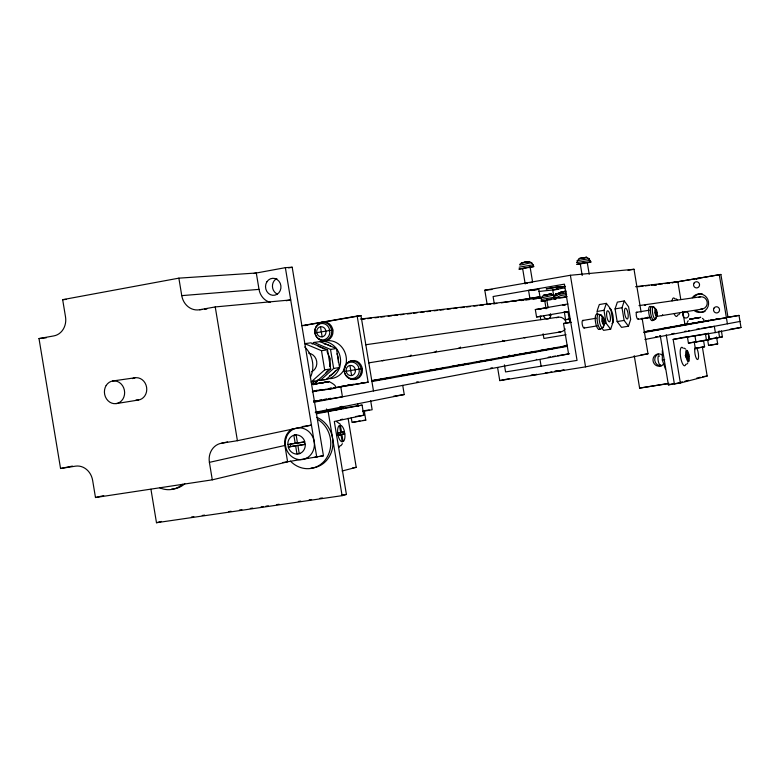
<?xml version="1.0" encoding="UTF-8"?>
<svg xmlns="http://www.w3.org/2000/svg" width="780" height="780" viewBox="0 0 780 780"><rect width="100%" height="100%" fill="white"/><g stroke="black" fill="none" stroke-linecap="round" stroke-linejoin="round"><path stroke-width="1.17" d="M665.408 369.018L662.337 360.058L662.337 350.415M329.823 366.561L330.252 358.751L326.995 351.565M577.034 262.509L577.414 260.695L579.345 258.541L586.628 257.283L584.083 257.829M545.971 300.407L541.106 301.334L541.427 299.364M628.456 326.206L630.679 319.371L628.592 306.793L624.273 300.944L617.36 302.113L615.069 308.899L617.165 321.575L621.533 327.356L628.456 326.206L624.107 320.424L622.011 307.729L624.273 300.944M601.643 327.844L603.593 330.369L610.652 329.199L613.012 322.189L610.876 309.319L606.382 303.352L599.323 304.541L597.246 310.508M610.652 329.199L606.128 323.29L603.983 310.303L606.382 303.352M687.19 322.452L688.184 320.726M340.85 445.77L342.42 443.703M678.62 314.876L679.789 313.443M325.884 372.889L327.659 370.744M686.77 364.182L687.941 362.768M364.24 410.611L365.781 420.176L352.034 422.468L351.244 417.7M553.498 295.552C554.385 294.011 535.918 300.583 543.816 295.259L551.372 293.972L543.621 295.269L551.177 293.992L553.79 295.425L555.711 298.896L554.999 299.072M553.858 296.069L555.828 293.875L559.981 293.163M566.231 292.988L558.655 294.352L560.986 292.09L566.3 291.174M312.136 344.038L313.921 342.44L319.917 341.63L336.424 348.553L339.563 367.497L326.186 379.441L320.219 380.455L318.016 379.519M330.681 368.93L324.675 369.895L311.142 381.995L317.206 380.962L330.681 368.93L327.522 349.82L310.889 342.839L304.795 343.658L321.497 350.688L327.522 349.82M320.219 380.455L333.665 368.452L339.563 367.497M525.193 283.93L522.629 268.466L525.106 267.94M532.506 281.482L530.137 267.209L529.269 267.433M533.267 264.8L519.207 267.169M576.664 262.577L590.167 260.354M582.202 275.506L580.261 263.776L583.557 263.123L587.282 262.597L589.222 274.326M546.097 308.812L544.752 300.719L547.19 300.261M555.077 297.151L541.408 299.432M319.176 383.321L329.199 381.625C348.523 391.609 317.947 388.323 312.604 391.55M696.218 278.84L697.213 278.509A6.191 5.986 84 0 1 698.783 278.46M696.696 278.967L697.661 278.645A6.006 5.801 84 0 1 699.182 278.596M599.157 329.452L603.096 327.512A6.659 2.067 80.5 0 0 603.72 325.66M652.187 320.648L655.853 318.835A6.211 1.794 80.6 0 0 656.458 315.812M150.94 489.255L156.487 522.717L342.098 495.661L346.398 494.442L334.308 421.473L363.773 415.243L362.086 405.113L315.919 412.571M529.074 261.641L521.469 262.86L523.76 262.587M716.547 336.999L717.697 343.931L708.562 345.433L707.606 339.651M531.648 263.182C532.428 261.3 513.513 268.34 521.683 262.86L529.23 261.514L531.901 262.977L533.9 266.575L528.938 267.628M564.252 311.571L565.597 319.722L569.995 318.971M703.618 340.88L704.584 346.769L699.875 347.617L695.282 348.299L694.307 342.41M695.282 348.299L704.584 346.769M156.487 522.717L161.401 521.43M342.098 471.013L356.226 467.337L348.104 418.275M660.27 335.741L668.392 384.872L680.365 383.009L707.167 376.038L702.409 347.266M668.392 384.872L673.92 383.438M682.402 381.859L674.378 383.935L666.237 334.766M684.947 381.196L688.467 380.289M696.686 378.154L700.206 377.247M329.199 381.625L321.428 382.941M588.627 258.853L589.261 258.648L577.122 260.695L578.126 260.618M634.247 355.7L639.61 388.099L668.967 383.351M694.434 342.069L694.843 342.049M282.828 462.56L323.437 455.783L292.188 267.238L285.363 267.667L253.929 273.448M270.192 302.348A16 14.479 84.5 0 1 259.019 289.38L256.298 273.01L178.864 278.148L62.663 299.676L65.51 316.826A16.682 14.557 83.5 0 1 53.869 335.897L39 338.569L60.557 468.497L75.484 466.157A16.672 14.557 78.5 0 1 92.635 480.373L95.482 497.523L212.297 479.837L287.596 461.838L284.885 445.468A15.99 14.479 77.9 0 1 292.939 428.61M342.752 419.172L340.558 419.63M95.482 497.523L103.72 495.612M340.636 434.479L337.721 435.142L344.819 433.826L340.636 434.479L340.285 432.344L344.468 431.691L337.36 432.998L339.31 432.559M338.101 435.347L341.026 434.684L342.206 441.763M686.108 356.918L687.424 356.626L688.213 361.374M685.844 356.85L689.13 356.236L686.166 356.714L685.932 355.27M297.892 445.38L288.278 447.028L297.892 445.38L299.208 453.658M337.74 433.192L340.675 432.539L339.505 425.461M685.874 355.475L687.19 355.183L686.4 350.435M212.297 479.837L209.401 462.355L284.885 445.468M287.869 444.571L303.917 441.928M553.634 296.049L557.719 295.298M209.401 462.355A17.082 15.278 78 0 1 221.676 443.186L227.614 441.938M497.591 367.517L499.756 380.601L585.546 366.863L647.995 353.779L642.086 318.065M221.676 443.186L237.412 440.71L311.454 425.139L302.279 426.582M706.485 340.197L709.381 339.593L708.357 333.421L687.404 336.921L688.428 343.112L695.965 341.962L706.485 340.197L705.451 333.996M708.279 333.109L709.293 339.202L719.599 337.477L722.387 336.892L721.383 330.837M688.428 343.112L693.712 342.108M546.312 307.964L546.595 307.964M536.62 359.414L536.328 359.414M499.756 380.601L509.174 378.671M564.798 305.36L564.544 305.36M60.557 468.497L72.423 466.089M352.589 422.292L356.431 421.58M316.202 413.839L362.086 405.113M313.979 401.008L316.056 400.618M315.208 412.269L404.245 394.534L402.733 385.388M680.365 383.009L673.159 339.417L715.358 332.572L741 327.473L739.001 315.412L727.067 317.372M673.159 339.417L687.277 336.638M528.508 261.768L524.755 262.431M362.807 411.255L363.86 410.953M701.912 321.799L701.347 321.877M545.298 372.84L547.492 372.43M558.529 370.939L557.885 371.075L564.135 370.09M686.897 324.265L691.06 323.622M313.56 402.295L569.575 353.75M644.904 339.466L740.005 321.438M563.521 304.882L564.779 304.658M314.75 391.121L316.31 390.839L314.486 391.131M331.188 388.411L329.131 388.772M288.6 267.901L292.188 267.238M535.645 374.654L536.952 374.39L535.343 374.615M554.755 297.668L557.768 297.131M692.231 318.786L689.51 319.225L700.693 317.372L695.175 318.279M312.312 391.774L368.131 382.2L357.172 316.046L301.675 325.699M371.914 381.517L567.118 346.369M643.763 332.563L726.394 317.684L680.755 325.143M739.001 315.412L727.993 317.392L720.895 274.462L671.98 282.731L720.895 274.462M688.613 330.691L689.52 330.525L688.721 330.632M659.539 336.18L660.524 335.995L659.734 336.102M362.671 411.44L372.157 409.734L370.627 400.481M178.864 278.148L181.759 295.63A17.092 15.278 84.3 0 0 199.553 309.748L215.241 306.93L290.706 299.93L286.133 300.739M587.096 262.811C603.74 259.623 564.486 266.077 580.642 263.894M527.602 283.033L525.34 283.52M371.943 380.562L567.411 345.54M644.163 331.793L688.954 323.68M531.404 290.306L533.881 289.809L531.736 290.101M487.159 304.483L484.799 290.209L570.385 275.272L634.013 269.266L641.101 312.117M565.451 291.252L560.791 292.1L564.974 291.476M558.207 293.397L555.643 293.894L560.713 293.104L558.207 293.397L560.186 293.065M490.805 368.043L492.248 367.79M416.52 382.073L418.129 381.79M328.887 398.619L330.71 398.297M530.78 375.365L534.475 374.751M555.633 371.27L557.271 370.978M303.498 325.611L360.994 315.607L373.474 390.936M628.056 270.299L634.013 269.266M531.707 290.501L538.726 289.282L539.965 296.78L518.875 300.407M564.671 287.908L552.737 289.965L553.702 295.834M316.085 383.828L325.182 382.268M692.893 318.679L697.291 317.928M674.368 333.382L671.95 333.801M501.403 302.845L539.965 296.78M514.186 301.216L516.526 300.807M548.028 307.359L546.809 299.959L566.709 296.546M547.55 307.739L548.408 307.593M563.745 304.814L565.042 304.59M360.994 383.097L362.749 382.795M565.481 286.416L555.857 287.878L564.515 286.289M654.332 285.002L656.711 284.593M667.202 283.54L669.591 283.14M541.359 316.28L536.552 316.943L535.333 309.572L567.918 303.976M539.038 309.085L548.613 307.456M562.965 305.019L565.364 304.61M344.243 371.592L344.175 369.437A8.268 7.566 80.5 0 1 350.376 362.193L352.355 362.144A8.268 7.566 80.5 0 1 358.595 367.039L359.297 371.27A8.268 7.566 80.5 0 1 353.077 378.514L351.098 378.553A8.268 7.566 80.5 0 1 344.867 373.659L344.243 371.592L362.3 368.599M701.259 321.691L702.731 321.448M687.872 324.1L691.324 323.515M691.626 323.476L689.734 323.807L691.48 323.534M715.533 319.381L716.995 319.127M699.094 322.276L699.845 322.15M534.817 374.79L531.063 375.414M560.001 370.675L563.764 370.061M567.811 311.737L564.437 312.322L565.003 312.263M536.552 316.943L567.976 311.659L569.751 322.306M596.895 311.503L603.983 310.303M615.069 308.899L622.011 307.729M705.919 320.931L709.195 320.365L706.212 320.873M692.601 323.32L693.576 323.154M324.265 389.59L325.923 389.308M684.713 331.354L686.254 331.1M655.444 336.882L657.062 336.609M324.246 399.409L326.683 398.999M549.617 314.925L551.509 314.613M557.807 355.7L568.571 353.954L563.53 323.485L570.736 322.276M582.855 320.463L596.066 318.25M636.061 312.409L649.223 310.206M603.769 323.68L606.128 323.29M617.165 321.575L624.107 320.424M584.113 328.048L597.324 325.855M638.43 319.293L650.403 317.304M319.868 383.146L312.088 384.472L317.031 383.672M692.923 323.261L694.707 322.969M696.989 322.627L700.401 322.081M566.446 345.979L560.547 346.983L567.362 345.891M505.469 356.918L498.956 358.03L514.615 355.446L506.054 356.909M483.093 360.935L476.356 362.086L492.394 359.444L483.541 360.945M459.566 365.157L452.575 366.356L469.014 363.646L459.859 365.196M408.642 374.302L401.105 375.59L418.411 372.723L410.875 374.029M319.312 390.312L321.145 390.019M358.186 421.278L359.99 420.976M583.128 257.995L579.169 258.541L586.453 257.283L588.978 258.648L590.45 262.012M525.749 267.715L533.481 266.584M566.69 294.791C555.155 295.269 555.487 300.144 567.041 296.634M551.099 314.75L549.237 315.052M566.095 334.766L543.904 338.462L543.124 333.762M689.617 319.205L694.6 318.386M695.594 318.221L700.586 317.392M693.566 318.562L695.019 318.328M312.517 384.384L320.102 383.136M321.194 382.96L328.79 381.703M706.66 320.853L709.069 320.444M693.293 323.252L704.857 321.302M682.022 325.309L675.831 326.303L688.467 324.217L682.276 325.211M667.631 327.892L661.352 328.897L674.242 326.771L667.963 327.776M547.892 349.391C519.997 353.857 576.966 344.653 549.023 349.128M527.475 353.057C499.18 357.591 556.618 348.309 528.762 352.765M351.351 384.686L353.779 384.286M568.571 319.244L566.855 319.527M697.622 322.481L700.596 321.984M706.115 320.931L707.889 320.639M347.129 385.408L349.459 385.027M328.77 388.557L331.461 388.186M333.557 387.777L368.131 382.2M696.696 329.18L699.046 328.799M701.395 328.419L714.324 326.313L715.358 332.572M548.233 357.25L550.621 356.869M553.02 356.479L555.409 356.09M319.361 400.218L321.75 399.828M116.376 403.582L138.606 399.994M368.716 362.875L560.771 331.89M641.199 318.913L649.603 317.558M656.799 316.397L702.419 309.036M705.851 320.97L706.787 320.814M692.504 323.359L693.459 323.212M698.227 322.384L699.904 322.12M346.973 385.398L349.031 385.066M328.799 388.713L330.895 388.381M730.207 329.219L741 327.473M719.93 331.12L718.585 331.383L719.599 337.477M313.911 401.427L342.44 396.825L340.831 387.114M549.89 372.226L551.811 371.914M549.764 299.773L551.587 299.481M715.611 319.312L717.044 319.088M702.497 321.672L703.95 321.438M341.543 386.305L344.038 385.905M672.224 333.674L673.53 333.469M640.828 354.929L647.995 353.779M393.5 396.26L404.245 394.534M685.201 355.505L688.896 354.802L687.59 355.095L686.8 350.347M662.337 360.058L664.706 359.687M529.552 282.701L532.428 282.292M563.209 305.009L565.217 304.668M554.833 371.202L556.579 370.919M363.597 410.816L369.232 409.919M355.475 416.559L363.773 415.243M525.73 268.057L523.965 268.33M583.069 263.406L581.441 263.65M545.249 300.739L541.505 301.294M604.578 320.755A4.095 1.268 80.5 0 0 603.008 316.992L602.355 317.09A4.095 1.268 80.5 0 0 601.946 320.093L602.072 321.145L604.578 320.755L604.705 321.808A4.095 1.268 80.5 0 1 604.295 324.802L602.608 327.844L602.043 327.688A6.659 2.067 80.5 0 1 599.469 321.565L599.255 319.849A6.659 2.067 80.5 0 1 599.937 314.983L600.99 314.827A6.659 2.067 80.5 0 1 602.735 317.694M657.199 312.536A3.822 1.102 80.6 0 0 655.795 309.017L655.229 309.104A3.822 1.102 80.6 0 0 654.898 311.893L655.024 312.877L657.199 312.536L657.325 313.511A3.822 1.102 80.6 0 1 657.004 316.3L654.937 318.991A6.211 1.794 80.6 0 1 652.636 313.267L652.431 311.668A6.211 1.794 80.6 0 1 652.967 307.135L653.893 306.998A6.211 1.794 80.6 0 1 654.947 308.461M702.536 376.76L707.167 376.038M329.56 388.635L331.276 388.381M333.421 387.972L336.014 387.592M315.939 390.956L314.671 391.141M708.864 339.193L716.537 337.877M317.255 400.549L313.872 401.047M695.575 341.942L703.57 340.587L702.965 340.655M639.61 388.099L668.509 383.604M336.823 435.337L341.026 434.684M297.482 442.923L290.15 444.064L290.56 446.521M304.824 441.938L297.453 443.089L296.147 434.831L293.875 435.318L295.22 443.43M305.38 444.22L297.863 445.546L305.233 444.405M566.221 319.625L565.597 319.722M716.001 337.867L722.387 336.892M702.907 340.577L709.381 339.593M305.399 458.533L307.798 458.162M315.013 457.06L317.421 456.7M319.829 456.329L323.437 455.783M564.418 304.795L563.355 304.951M563.53 323.485L571.145 322.325M548.135 372.499L545.61 372.869M352.677 467.863L356.226 467.337M523.195 268.573L518.885 269.1L530.137 267.209M191.431 517.042L193.83 516.692M202.244 515.473L204.643 515.122M228.667 511.612L231.075 511.261M239.48 510.042L241.888 509.691M250.292 508.462L252.701 508.111M261.105 506.883L263.513 506.532M265.912 506.181L268.31 505.83M276.724 504.611L279.123 504.26M298.35 501.452L300.748 501.101M309.163 499.873L311.561 499.531M319.966 498.303L322.374 497.952M341.591 495.144L346.398 494.442M363.265 420.459L365.82 420.137M313.921 342.44L330.505 349.401L336.424 348.553M112.632 380.991L134.93 377.803M365.713 344.75L558.334 317.168M638.995 305.614L700.401 296.819M340.529 408.944L320.824 412.259L341.055 408.944L340.529 408.944L340.06 406.546M554.463 299.042L555.321 298.925M545.386 300.651L544.752 300.719M332.865 329.959L314.906 332.962L315.52 335.02A8.248 7.517 82.5 0 0 321.701 339.865L323.671 339.817A8.248 7.517 82.5 0 0 329.833 332.553L329.131 328.341A8.248 7.517 82.5 0 0 322.94 323.495L320.97 323.554A8.248 7.517 82.5 0 0 314.827 330.808L314.906 332.962L315.744 332.914M558.967 294.333L559.728 294.235M541.827 297.482L542.587 297.375M535.333 309.572L541.349 308.792M543.601 308.49L546.156 308.159M546.809 299.959L551.558 299.383M553.927 299.101L556.306 298.808M654.206 285.139L656.467 284.875M304.795 325.591L307.203 325.309M360.331 319.059L541.427 297.765M635.602 286.689L677.859 281.726L680.803 299.54M361.559 319.361L365.186 318.932M367.604 318.649L371.221 318.221M374.848 317.791L378.476 317.363M380.894 317.08L384.511 316.651M388.138 316.222L391.755 315.793M394.173 315.51L397.8 315.081M400.218 314.798L403.835 314.369M407.462 313.94L411.089 313.521M413.498 313.228L417.125 312.799M420.752 312.38L424.369 311.951M426.787 311.659L430.414 311.24M434.031 310.81L437.658 310.381M440.076 310.099L443.693 309.67M447.32 309.241L450.947 308.812M453.365 308.529L456.982 308.1M460.61 307.671L464.227 307.242M466.645 306.959L470.272 306.53M473.899 306.101L477.516 305.672M479.934 305.389L483.561 304.96M487.178 304.541L490.805 304.112M493.223 303.82L496.84 303.401M521.001 300.544L523.419 300.261M525.837 299.978L529.454 299.549M533.081 299.12L536.698 298.691M539.117 298.409L541.534 298.126M638.167 286.718L642.993 286.153M645.411 285.86L649.038 285.431M651.446 285.148L656.282 284.583M658.7 284.29L662.6 283.832M664.736 283.579L669.64 283.003M563.433 291.593L565.13 291.398M357.172 316.046L360.994 315.607M546.205 294.772L548.788 294.479M538.97 291.476L558.47 289.341M580.837 263.738L580.261 263.776M538.726 289.282L528.567 290.375L529.815 297.96M39 338.569L46.235 337.808M484.799 290.209L491.975 289.477M199.553 309.748L201.981 309.514M204.399 309.29L206.817 309.065M181.759 295.63L259.019 289.38M62.663 299.676L66.29 299.403M524.092 262.285L526.812 262.09M323.583 340.889L325.855 340.831A9.526 8.687 82.5 0 0 333.002 331.198A9.526 8.687 82.5 0 0 325.006 321.974L322.735 322.033A9.526 8.687 82.5 0 0 317.148 325.835M717.697 343.931L708.562 345.433M649.837 306.462L653.396 306.842L655.492 308.919L656.438 316.397A3.822 1.102 80.6 0 1 655.024 312.877M596.642 314.252L600.425 314.662L602.657 316.894L603.652 324.909A4.095 1.268 80.5 0 1 602.072 321.145M320.502 326.8L321.711 326.761A5.08 4.622 82.5 0 1 325.523 329.745L325.952 332.339A5.08 4.622 82.5 0 1 322.159 336.814L320.95 336.843A5.08 4.622 82.5 0 1 317.148 333.86L316.719 331.266A5.08 4.622 82.5 0 1 320.502 326.8L322.159 336.814M300.378 453.463L296.975 454.009L295.63 445.897M349.927 365.488L351.146 365.459A5.089 4.66 80.5 0 1 354.988 368.472L355.417 371.075A5.089 4.66 80.5 0 1 351.595 375.541L350.376 375.56A5.089 4.66 80.5 0 1 346.544 372.548L346.106 369.944A5.089 4.66 80.5 0 1 349.927 365.488L351.595 375.541M318.181 346.252L324.217 348.835M675.958 298.808L677.527 299.773M684.118 348.114L685.688 349.099M336.882 421.824L340.265 424.164M702.429 318.367L703.931 319.683M719.277 274.648L727.408 323.827M694.941 335.751L695.965 341.962M682.773 311.415L684.928 324.48M687.823 356.538L688.603 361.276M597.08 312.585L597.431 314.74M570.385 275.272L585.546 366.863M540.208 316.134L540.793 319.663M540.043 359.697L541.115 366.2M494.276 303.703L493.087 296.527L564.428 284.154L577.054 360.399L505.576 371.933L504.406 364.865M357.767 403.942L358.156 406.273M342.976 406.312L343.366 408.632M341.367 406.351L341.757 408.652M330.505 349.401L333.665 368.452M340.382 425.266L341.562 432.344M341.913 434.489L343.083 441.558M321.497 350.688L324.675 369.895M328.224 411.928L342.098 495.661M326.488 408.944L326.888 411.343M285.363 267.667L316.797 457.382M215.241 306.93L237.412 440.71M340.012 445.731A13.981 5.85 81.3 0 1 338.871 447.427M685.786 364.26A9.379 2.633 80.9 0 1 682.188 362.944A9.379 2.633 80.9 0 1 680.218 351.039A9.379 2.633 80.9 0 1 683.143 348.26M660.582 364.689A4.67 1.355 80.9 0 1 658.086 360.009A4.67 1.355 80.9 0 1 659.5 356.187M661.664 365.781A6.162 5.908 76.7 0 1 658.183 354.061M663.76 363.733A6.181 5.928 76.7 0 1 655.492 365.05A6.181 5.928 76.7 0 1 654.069 356.431A6.181 5.928 76.7 0 1 662.337 355.115M654.693 319.069A6.981 2.028 80.6 0 1 652.694 319.39A6.981 2.028 80.6 0 1 650.705 313.589L650.481 311.785A6.981 2.028 80.6 0 1 652.724 307.164M652.675 320.317A7.196 2.087 80.6 0 1 648.941 313.882L648.707 312.029A7.196 2.087 80.6 0 1 650.413 306.618M509.34 355.27A7.371 2.554 80.6 0 0 510.032 355.397L508.307 355.914A7.595 2.642 80.6 0 0 508.94 355.534M601.907 327.756A7.478 2.321 80.5 0 1 599.615 328.127A7.478 2.321 80.5 0 1 597.402 321.916L597.168 319.985A7.478 2.321 80.5 0 1 599.8 314.993M599.722 329.092A7.712 2.398 80.5 0 1 595.52 322.228L595.276 320.239A7.712 2.398 80.5 0 1 597.295 314.418M567.167 345.14A7.098 2.301 80.6 0 1 565.997 345.345M515.97 354.383A7.605 2.623 80.6 0 1 514.634 354.627M584.591 327.317A3.841 1.219 80.5 0 1 582.923 326.713A3.841 1.219 80.5 0 1 582.124 321.838A3.841 1.219 80.5 0 1 583.508 320.755M638.44 318.679A3.588 1.063 80.6 0 1 636.441 316.319A3.588 1.063 80.6 0 1 637.114 312.234M609.541 308.782A7.429 2.272 80.5 0 1 612.992 315.764A7.429 2.272 80.5 0 1 611.968 323.427M308.685 353.194A9.711 8.834 81.2 0 1 316.69 361.364A9.711 8.834 81.2 0 1 311.756 371.709M325.055 379.577A19.159 17.462 81.2 0 1 321.623 379.529M319.917 341.63A19.159 17.462 81.2 0 1 340.314 357.64A19.159 17.462 81.2 0 1 326.186 379.441M184.811 483.746A25.837 22.912 78.4 0 1 171.639 489.099M182.383 484.322A25.896 22.951 78.4 0 1 159.685 487.763M316.904 417.368A26.432 23.965 77.9 0 1 332.767 446.15A26.432 23.965 77.9 0 1 311.025 468.107M317.606 419.308A26.491 24.014 77.9 0 1 326.498 458.172A26.491 24.014 77.9 0 1 290.423 461.097M321.36 340.304A9.526 8.687 82.5 0 1 319.342 339.115M322.569 341.767A19.051 17.375 81.2 0 1 346.037 356.128A19.051 17.375 81.2 0 1 329.813 378.641M316.027 380.933A9.214 8.375 80.5 0 1 313.55 384.764M317.265 380.874A9.496 8.629 80.5 0 1 316.231 383.038M314.174 380.738A8.21 7.459 80.5 0 1 311.961 384.15M350.688 378.914A9.565 8.755 80.5 0 0 352.93 379.509L355.212 379.47A9.565 8.755 80.5 0 0 362.427 369.847A9.565 8.755 80.5 0 0 354.383 360.545L352.092 360.604A9.565 8.755 80.5 0 0 347.987 362.583M348.66 377.705A9.565 8.755 80.5 0 1 346.964 375.979M324.305 343.892A16.77 15.278 81.2 0 1 330.935 346.408M336.921 353.798A16.77 15.278 81.2 0 1 338.344 362.378M335.663 370.461A16.77 15.278 81.2 0 1 329.599 375.863M692.26 297.755A9.311 8.999 81.8 0 1 704.808 295.659A9.311 8.999 81.8 0 1 706.953 308.656A9.311 8.999 81.8 0 1 694.405 310.742M705.013 311.425A9.292 8.98 81.8 0 1 696.072 310.469M693.937 297.521A9.292 8.98 81.8 0 1 702.088 293.709M682.812 314.613A3.101 2.983 80.7 0 1 687.287 312.273A3.101 2.983 80.7 0 1 687.482 317.489A3.101 2.983 80.7 0 1 682.841 315.412M698.753 297.307A6.191 5.986 81.8 0 1 707.167 301.967A6.191 5.986 81.8 0 1 700.713 309.104M132.454 378.612A11.251 9.945 81.1 0 1 146.591 387.241A11.251 9.945 81.1 0 1 136.003 400.033M277.534 294.177A8.482 7.683 84.5 0 1 272.444 286.523A8.482 7.683 84.5 0 1 276.822 278.538M411.06 354.998A8.58 3.305 80.5 0 1 408.72 356.236M406.019 339.875A8.58 3.305 80.5 0 1 406.819 339.466M383.643 360.272A8.804 3.49 80.5 0 1 381.859 360.565M436.41 350.932A8.356 3.139 80.5 0 1 434.197 352.131M525.457 337.428A7.566 2.574 80.5 0 1 524.14 337.633M504.65 340.782A7.751 2.701 80.5 0 1 502.505 340.343M482.83 344.292A7.946 2.837 80.5 0 1 481.377 344.526M460.483 347.071A8.141 2.983 80.5 0 1 458.386 348.231M662.659 314.671A6.377 1.823 80.5 0 1 661.391 315.52M647.975 317.031A6.503 1.901 80.5 0 1 646.649 317.899M644.602 305.497A6.503 1.901 80.5 0 1 645.577 305.351M304.688 346.973A24.687 22.376 81.2 0 1 310.362 377.432M677.644 315.003A9.379 2.633 80.5 0 1 674.261 314.048M672.087 300.934A9.379 2.633 80.5 0 1 675.002 299.013M550.378 313.745A3.724 3.52 82.2 0 1 548.242 318.825A3.724 3.52 82.2 0 1 543.718 315.851M556.452 317.733A7.459 7.059 81.4 0 1 566.397 323.378M565.217 328.936A7.459 7.059 81.4 0 1 558.812 331.958M688.789 361.14L687.999 361.325A5.636 1.58 80.9 0 1 686.254 357.64L685.776 354.754A5.636 1.58 80.9 0 1 686.215 350.571L687.014 350.395A5.636 1.58 80.9 0 1 688.75 354.091L689.227 356.967A5.636 1.58 80.9 0 1 688.789 361.14M391.004 377.647L373.162 380.62L391.004 377.647M343.502 441.314L341.738 441.724A8.404 3.5 81.3 0 1 338.335 436.41L337.623 432.101A8.404 3.5 81.3 0 1 339.076 425.695L340.85 425.315A8.404 3.5 81.3 0 1 344.233 430.638L344.945 434.909A8.404 3.5 81.3 0 1 343.502 441.314M546.292 288.873L560.879 286.465L546.292 288.873M294.967 434.986L292.793 435.659A9.633 8.726 77.9 0 0 287.82 443.323L288.629 448.237A9.633 8.726 77.9 0 0 295.834 454.019L300.29 453.326A9.633 8.726 77.9 0 0 305.292 445.663L304.473 440.729A9.633 8.726 77.9 0 0 297.248 434.957L294.967 434.986M659.432 329.433L646.279 331.598L659.432 329.433M703.346 321.36L703.901 321.292L703.346 321.36M428.093 370.744L427.528 370.851L444.385 368.072L428.093 370.744M316.787 390.439L314.389 390.868L316.777 390.517M712.316 319.898L711.37 320.063L712.364 319.868M712.208 319.927L710.736 320.171L712.286 319.868M324.002 322.374L321.799 322.433A9.253 8.434 82.5 0 0 314.886 331.783A9.253 8.434 82.5 0 0 322.618 340.743L324.821 340.685A9.253 8.434 82.5 0 0 331.763 331.325A9.253 8.434 82.5 0 0 324.002 322.374M353.398 360.984L351.175 361.033A9.282 8.492 80.5 0 0 344.194 370.373A9.282 8.492 80.5 0 0 351.985 379.392L354.208 379.353A9.282 8.492 80.5 0 0 361.208 370.012A9.282 8.492 80.5 0 0 353.398 360.984M694.775 349.528A6.133 1.687 80.9 0 0 697.193 359.473A6.133 1.687 80.9 0 0 697.983 351.595A6.133 1.687 80.9 0 0 694.775 349.528M694.112 283.013A3.101 3.003 84 0 0 696.286 287.918A3.101 3.003 84 0 0 699.289 283.549A3.101 3.003 84 0 0 694.112 283.013M714.07 308.022A3.11 3.013 80.7 0 0 716.245 312.936A3.11 3.013 80.7 0 0 719.267 308.568A3.11 3.013 80.7 0 0 714.07 308.022M106.178 385.466A11.447 10.082 81.1 0 0 113.743 403.621A11.447 10.082 81.1 0 0 123.649 387.757A11.447 10.082 81.1 0 0 106.178 385.466M266.887 281.824A8.531 7.722 84.5 0 0 272.61 295.288A8.531 7.722 84.5 0 0 280.225 283.306A8.531 7.722 84.5 0 0 266.887 281.824M286.172 437.746A15.99 14.479 77.9 0 0 302.445 459.517A15.99 14.479 77.9 0 0 310.966 433.963A15.99 14.479 77.9 0 0 286.172 437.746M624.497 311.084A5.509 1.657 80.5 0 0 627.266 319.01A5.509 1.657 80.5 0 0 627.325 310.635A5.509 1.657 80.5 0 0 624.497 311.084M606.567 313.726A5.636 1.736 80.5 0 0 609.433 321.838A5.636 1.736 80.5 0 0 609.531 313.258A5.636 1.736 80.5 0 0 606.567 313.726"/></g></svg>
